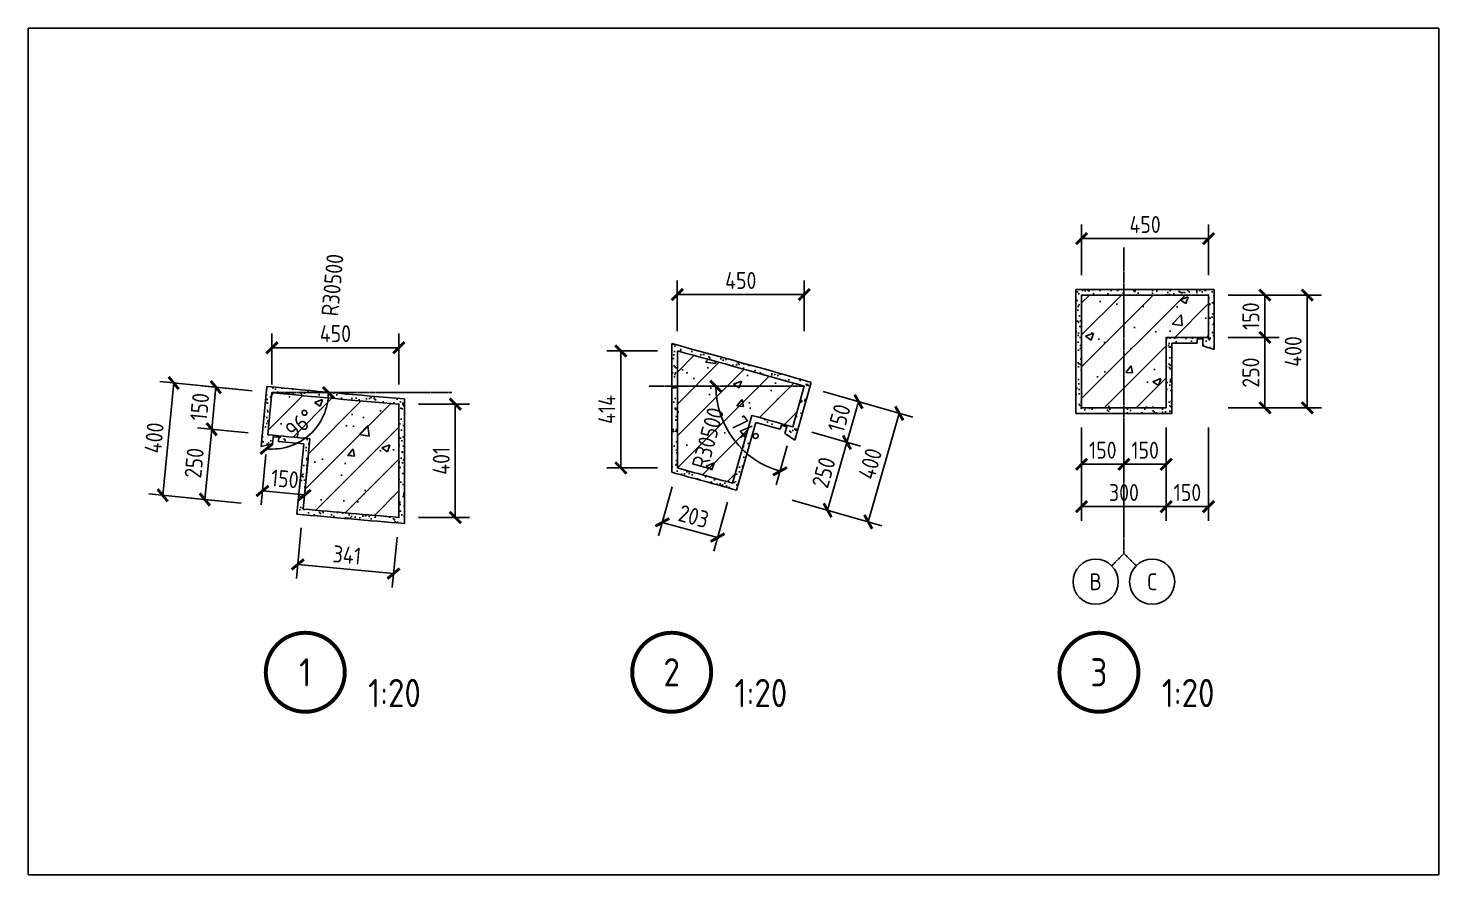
# Model space of a CAD drawing. Extents: x 105561 to 193510, y -55932 to 89115.
# Drawn here: x 109937 to 114937, y -5283 to -2283 of the extents above; entities that cross this region are included whole.
import ezdxf
from ezdxf.enums import TextEntityAlignment as Align

# ---------------------------------------------------------------- set-up
doc = ezdxf.new("R2010")
doc.units = 0
doc.header["$LTSCALE"] = 10
doc.header["$MEASUREMENT"] = 0
doc.header["$PDMODE"] = 3
doc.linetypes.add('CENTER2', pattern=[1.125, 0.75, -0.125, 0.125, -0.125])
doc.layers.get('0').update_dxf_attribs({"linetype": 'CONTINUOUS'})
doc.layers.get('DEFPOINTS').update_dxf_attribs({"linetype": 'CONTINUOUS'})
for name, color, linetype in [('填充', 8, 'CONTINUOUS'), ('文字', 1, 'CONTINUOUS'), ('标注', 7, 'CONTINUOUS'), ('结构', 5, 'CONTINUOUS'), ('轴线', 6, 'CENTER2'), ('辅助', 2, 'CONTINUOUS'), ('门窗楼梯', 7, 'CONTINUOUS')]:
    doc.layers.add(name, color=color, linetype=linetype)
doc.styles.add('GB', font='gbenor.shx', dxfattribs={"bigfont": 'gbcbig.shx'})
doc.dimstyles.new('20', dxfattribs={"dimscale": 20, "dimtxt": 3, "dimasz": 2, "dimexe": 2.5, "dimexo": 3.5, "dimgap": 1, "dimtad": 1, "dimdec": 0, "dimzin": 12, "dimtxsty": 'GB', "dimblk1": 'ARCHTICK', "dimblk2": 'ARCHTICK', "dimsah": 1, "dimcen": 1, "dimclrd": 256, "dimclre": 256, "dimazin": 3, "dimtfac": 1, "dimtdec": 4, "dimtmove": 0, "dimatfit": 3, "dimtolj": 1})
pattern_1 = [(45, (0, 0), (-56.56854, 56.56854), []), (50, (0, 0), (286.90407, -25.10085), [30, -330]), (355, (0, 0), (-55.5005, 300.87685), [24, -264]), (100.4514, (23.9, -2.1), (231.40375, 275.7758), [25.4961, -280.45684]), (46.1842, (0, 80), (426.8964, -66.2076), [45, -495]), (96.6356, (35.57, 74.5), (373.8651, 389.6471), [38.2441, -420.6852]), (351.1842, (0, 80), (373.8648, 389.6474), [36, -396]), (21, (40, 60), (238.7628, -161.04756), [30, -330]), (326, (40, 60), (97.3261, 290.06), [24, -264]), (71.4514, (59.9, 46.58), (336.08905, 129.0122), [25.4961, -280.45684]), (37.5, (0, 0), (4.86394, 133.15754), [0, -260.8, 0, -268, 0, -265]), (7.5, (0, 0), (105.22781, 157.76468), [0, -152.8, 0, -254.8, 0, -101]), (327.5, (-89.2, 0), (213.52897, -9.02195), [0, -100, 0, -312, 0, -414]), (317.5, (-129.2, 0), (233.27447, 40.042), [0, -130, 0, -207.2, 0, -294])]
pattern_2 = [(37.5, (0, 0), (-1.259867, 38.536475), [0, -30.4, 0, -34, 0, -32.5]), (7.5, (0, 0), (35.395534, 56.442921), [0, -16.4, 0, -27.4, 0, -10.5]), (327.5, (-24.6, 0), (62.282837, 0.113181), [0, -10, 0, -36, 0, -47]), (317.5, (-24.6, 0), (60.122532, 17.553511), [0, -5, 0, -23.6, 0, -27])]

# ---------------------------------------------------------------- blocks, each defined once
blk = doc.blocks.new('_ARCHTICK')
at = {"color": 0, "linetype": 'BYBLOCK', "const_width": 0.25}
blk.add_lwpolyline([(-0.5, -0.5), (0.5, 0.5)], dxfattribs=at)
blk = doc.blocks.new('*D218')
at = {"linetype": 'BYBLOCK'}
for p, q in [((109902.4, -3204.2), (109902.4, -3024.3)), ((110352.4, -3204.2), (110352.4, -3024.3)), ((109902.4, -3074.3), (110352.4, -3074.3))]:
    blk.add_line(p, q, dxfattribs=at)
at = {"layer": 'DEFPOINTS', "color": 0, "linetype": 'BYBLOCK'}
for p in [(110352.4, -3074.3), (109902.4, -3274.2), (110352.4, -3274.2)]:
    blk.add_point(p, dxfattribs=at)
at = {"linetype": 'BYBLOCK', "xscale": 40, "yscale": 40, "zscale": 40, "rotation": 180}
blk.add_blockref('_ARCHTICK', (109902.4, -3074.3), dxfattribs=at)
at = {"linetype": 'BYBLOCK', "xscale": 40, "yscale": 40, "zscale": 40}
blk.add_blockref('_ARCHTICK', (110352.4, -3074.3), dxfattribs=at)
at = {"color": 0, "linetype": 'BYBLOCK', "insert": (110127.4, -3024.3), "char_height": 60, "attachment_point": 5, "style": 'GB'}
blk.add_mtext('\\A1;450', dxfattribs=at)
blk = doc.blocks.new('*D219')
at = {"linetype": 'BYBLOCK'}
for p, q in [((109881.2, -3452.4), (109864, -3631.6)), ((110030.5, -3466.7), (110013.4, -3645.9)), ((109868.8, -3581.9), (110018.1, -3596.1))]:
    blk.add_line(p, q, dxfattribs=at)
at = {"layer": 'DEFPOINTS', "color": 0, "linetype": 'BYBLOCK'}
for p in [(109887.8, -3382.8), (110037.1, -3397), (110018.1, -3596.1)]:
    blk.add_point(p, dxfattribs=at)
at = {"linetype": 'BYBLOCK', "xscale": 40, "yscale": 40, "zscale": 40}
for p, rotation in [((109868.8, -3581.9), 174.5426154343462), ((110018.1, -3596.1), 354.5426154343462)]:
    blk.add_blockref('_ARCHTICK', p, dxfattribs=dict(at, rotation=rotation))
at = {"color": 0, "linetype": 'BYBLOCK', "insert": (109948.2, -3539.2), "char_height": 60, "attachment_point": 5, "rotation": 354.5426, "style": 'GB'}
blk.add_mtext('\\A1;150', dxfattribs=at)
blk = doc.blocks.new('*D220')
at = {"linetype": 'BYBLOCK'}
for p, q in [((109832.8, -3226.6), (109653.7, -3209.1)), ((109688.8, -3363.3), (109703.4, -3214)), ((109818.2, -3375.9), (109639, -3358.4))]:
    blk.add_line(p, q, dxfattribs=at)
at = {"layer": 'DEFPOINTS', "color": 0, "linetype": 'BYBLOCK'}
for p in [(109703.4, -3214), (109902.4, -3233.5), (109887.8, -3382.8)]:
    blk.add_point(p, dxfattribs=at)
at = {"linetype": 'BYBLOCK', "xscale": 40, "yscale": 40, "zscale": 40}
for p, rotation in [((109703.4, -3214), 84.40241313058918), ((109688.8, -3363.3), 264.4024131305892)]:
    blk.add_blockref('_ARCHTICK', p, dxfattribs=dict(at, rotation=rotation))
at = {"color": 0, "linetype": 'BYBLOCK', "insert": (109646.4, -3283.7), "char_height": 60, "attachment_point": 5, "rotation": 84.4024, "style": 'GB'}
blk.add_mtext('\\A1;150', dxfattribs=at)
blk = doc.blocks.new('*D221')
at = {"linetype": 'BYBLOCK'}
for p, q in [((109818.2, -3375.9), (109639, -3358.4)), ((109664.4, -3612.1), (109688.8, -3363.3)), ((109793.8, -3624.7), (109614.7, -3607.2))]:
    blk.add_line(p, q, dxfattribs=at)
at = {"layer": 'DEFPOINTS', "color": 0, "linetype": 'BYBLOCK'}
for p in [(109688.8, -3363.3), (109887.8, -3382.8), (109863.4, -3631.6)]:
    blk.add_point(p, dxfattribs=at)
at = {"linetype": 'BYBLOCK', "xscale": 40, "yscale": 40, "zscale": 40}
for p, rotation in [((109688.8, -3363.3), 84.40241313059023), ((109664.4, -3612.1), 264.4024131305902)]:
    blk.add_blockref('_ARCHTICK', p, dxfattribs=dict(at, rotation=rotation))
at = {"color": 0, "linetype": 'BYBLOCK', "insert": (109626.8, -3482.8), "char_height": 60, "attachment_point": 5, "rotation": 84.4024, "style": 'GB'}
blk.add_mtext('\\A1;250', dxfattribs=at)
blk = doc.blocks.new('*D222')
at = {"linetype": 'BYBLOCK'}
blk.add_line((109881, -3452.4), (109878.1, -3482.3), dxfattribs=at)
blk.add_arc((109902.4, -3233.5), 200, 264.4024, 360, dxfattribs=at)
at = {"layer": 'DEFPOINTS', "color": 0, "linetype": 'BYBLOCK'}
for p in [(109902.4, -3233.5), (109902.4, -3233.5), (110541.2, -3233.5), (109887.8, -3382.8), (109991, -3412.8)]:
    blk.add_point(p, dxfattribs=at)
at = {"linetype": 'BYBLOCK', "xscale": 40, "yscale": 40, "zscale": 40}
for p, rotation in [((110102.4, -3233.5), 89.99999999999888), ((109882.9, -3432.5), 174.4024131305887)]:
    blk.add_blockref('_ARCHTICK', p, dxfattribs=dict(at, rotation=rotation))
at = {"color": 0, "linetype": 'BYBLOCK', "insert": (110002.1, -3343.4), "char_height": 60, "attachment_point": 5, "rotation": 42.2012, "style": 'GB'}
blk.add_mtext('\\A1;96°', dxfattribs=at)
blk = doc.blocks.new('*D223')
at = {"linetype": 'BYBLOCK'}
for p, q in [((110006.4, -3712.8), (109989.2, -3892)), ((110345.8, -3745.3), (110328.7, -3924.4)), ((109994, -3842.2), (110333.4, -3874.7))]:
    blk.add_line(p, q, dxfattribs=at)
at = {"layer": 'DEFPOINTS', "color": 0, "linetype": 'BYBLOCK'}
for p in [(110013, -3643.1), (110352.4, -3675.6), (110333.4, -3874.7)]:
    blk.add_point(p, dxfattribs=at)
at = {"linetype": 'BYBLOCK', "xscale": 40, "yscale": 40, "zscale": 40}
for p, rotation in [((109994, -3842.2), 174.5426154343461), ((110333.4, -3874.7), 354.5426154343461)]:
    blk.add_blockref('_ARCHTICK', p, dxfattribs=dict(at, rotation=rotation))
at = {"color": 0, "linetype": 'BYBLOCK', "insert": (110168.5, -3808.7), "char_height": 60, "attachment_point": 5, "rotation": 354.5426, "style": 'GB'}
blk.add_mtext('\\A1;341', dxfattribs=at)
blk = doc.blocks.new('*D224')
at = {"linetype": 'BYBLOCK'}
for p, q in [((112755.2, -3570.5), (112928.3, -3619.9)), ((112839, -3750.4), (112880.2, -3606.2)), ((112714, -3714.7), (112887.1, -3764.2))]:
    blk.add_line(p, q, dxfattribs=at)
at = {"layer": 'DEFPOINTS', "color": 0, "linetype": 'BYBLOCK'}
for p in [(112687.9, -3551.3), (112880.2, -3606.2), (112646.7, -3695.5)]:
    blk.add_point(p, dxfattribs=at)
at = {"linetype": 'BYBLOCK', "xscale": 40, "yscale": 40, "zscale": 40}
for p, rotation in [((112880.2, -3606.2), 74.06240789469736), ((112839, -3750.4), 254.0624078946974)]:
    blk.add_blockref('_ARCHTICK', p, dxfattribs=dict(at, rotation=rotation))
at = {"color": 0, "linetype": 'BYBLOCK', "insert": (112811.5, -3664.6), "char_height": 60, "attachment_point": 5, "rotation": 74.0624, "style": 'GB'}
blk.add_mtext('\\A1;150', dxfattribs=at)
blk = doc.blocks.new('*D225')
at = {"linetype": 'BYBLOCK'}
for p, q in [((112714, -3714.7), (112887.1, -3764.2)), ((112770.4, -3990.8), (112839, -3750.4)), ((112645.4, -3955.1), (112818.4, -4004.6))]:
    blk.add_line(p, q, dxfattribs=at)
at = {"layer": 'DEFPOINTS', "color": 0, "linetype": 'BYBLOCK'}
for p in [(112646.7, -3695.5), (112839, -3750.4), (112578, -3935.9)]:
    blk.add_point(p, dxfattribs=at)
at = {"linetype": 'BYBLOCK', "xscale": 40, "yscale": 40, "zscale": 40}
for p, rotation in [((112839, -3750.4), 74.0624078946972), ((112770.4, -3990.8), 254.0624078946972)]:
    blk.add_blockref('_ARCHTICK', p, dxfattribs=dict(at, rotation=rotation))
at = {"color": 0, "linetype": 'BYBLOCK', "insert": (112756.6, -3856.9), "char_height": 60, "attachment_point": 5, "rotation": 74.0624, "style": 'GB'}
blk.add_mtext('\\A1;250', dxfattribs=at)
blk = doc.blocks.new('*D226')
at = {"linetype": 'BYBLOCK'}
blk.add_line((112627.5, -3762.8), (112588.1, -3900.9), dxfattribs=at)
blk.add_arc((112687.9, -3551.3), 313.6, 180, 254.0624, dxfattribs=at)
at = {"layer": 'DEFPOINTS', "color": 0, "linetype": 'BYBLOCK'}
for p in [(112136.7, -3551.3), (112687.9, -3551.3), (112687.9, -3551.3), (112403, -3682.3), (112646.7, -3695.5)]:
    blk.add_point(p, dxfattribs=at)
at = {"linetype": 'BYBLOCK', "xscale": 40, "yscale": 40, "zscale": 40}
for p, rotation in [((112374.3, -3551.3), 90.0000000000004), ((112601.8, -3852.8), 344.062407894708)]:
    blk.add_blockref('_ARCHTICK', p, dxfattribs=dict(at, rotation=rotation))
at = {"color": 0, "linetype": 'BYBLOCK', "insert": (112478.8, -3709), "char_height": 60, "attachment_point": 5, "rotation": 307.0312, "style": 'GB'}
blk.add_mtext('\\A1;74°', dxfattribs=at)
blk = doc.blocks.new('*D227')
at = {"linetype": 'BYBLOCK'}
for p, q in [((109902.4, -3204.2), (109902.4, -3024.3)), ((110352.4, -3204.2), (110352.4, -3024.3)), ((109902.4, -3074.3), (110352.4, -3074.3))]:
    blk.add_line(p, q, dxfattribs=at)
at = {"layer": 'DEFPOINTS', "color": 0, "linetype": 'BYBLOCK'}
for p in [(110352.4, -3074.3), (109902.4, -3274.2), (110352.4, -3274.2)]:
    blk.add_point(p, dxfattribs=at)
at = {"linetype": 'BYBLOCK', "xscale": 40, "yscale": 40, "zscale": 40, "rotation": 180}
blk.add_blockref('_ARCHTICK', (109902.4, -3074.3), dxfattribs=at)
at = {"linetype": 'BYBLOCK', "xscale": 40, "yscale": 40, "zscale": 40}
blk.add_blockref('_ARCHTICK', (110352.4, -3074.3), dxfattribs=at)
at = {"color": 0, "linetype": 'BYBLOCK', "insert": (110127.4, -3024.3), "char_height": 60, "attachment_point": 5, "style": 'GB'}
blk.add_mtext('\\A1;450', dxfattribs=at)
blk = doc.blocks.new('*D228')
at = {"linetype": 'BYBLOCK'}
for p, q in [((112219.2, -3908.4), (112171.3, -4081.9)), ((112415.1, -3962.6), (112367.1, -4136)), ((112184.6, -4033.7), (112380.4, -4087.8))]:
    blk.add_line(p, q, dxfattribs=at)
at = {"layer": 'DEFPOINTS', "color": 0, "linetype": 'BYBLOCK'}
for p in [(112237.9, -3840.9), (112433.7, -3895.1), (112380.4, -4087.8)]:
    blk.add_point(p, dxfattribs=at)
at = {"linetype": 'BYBLOCK', "xscale": 40, "yscale": 40, "zscale": 40}
for p, rotation in [((112184.6, -4033.7), 164.5413121949528), ((112380.4, -4087.8), 344.5413121949528)]:
    blk.add_blockref('_ARCHTICK', p, dxfattribs=dict(at, rotation=rotation))
at = {"color": 0, "linetype": 'BYBLOCK', "insert": (112295.8, -4012.6), "char_height": 60, "attachment_point": 5, "rotation": 344.5413, "style": 'GB'}
blk.add_mtext('\\A1;203', dxfattribs=at)
blk = doc.blocks.new('*D229')
at = {"linetype": 'BYBLOCK'}
for p, q in [((110422.4, -3274.2), (110602.4, -3274.2)), ((110552.4, -3274.2), (110552.4, -3675.6)), ((110422.4, -3675.6), (110602.4, -3675.6))]:
    blk.add_line(p, q, dxfattribs=at)
at = {"layer": 'DEFPOINTS', "color": 0, "linetype": 'BYBLOCK'}
for p in [(110352.4, -3274.2), (110352.4, -3675.6), (110552.4, -3675.6)]:
    blk.add_point(p, dxfattribs=at)
at = {"linetype": 'BYBLOCK', "xscale": 40, "yscale": 40, "zscale": 40}
for p, rotation in [((110552.4, -3274.2), 90), ((110552.4, -3675.6), 270)]:
    blk.add_blockref('_ARCHTICK', p, dxfattribs=dict(at, rotation=rotation))
at = {"color": 0, "linetype": 'BYBLOCK', "insert": (110502.4, -3474.9), "char_height": 60, "attachment_point": 5, "rotation": 90, "style": 'GB'}
blk.add_mtext('\\A1;401', dxfattribs=at)
blk = doc.blocks.new('*D230')
at = {"linetype": 'BYBLOCK'}
for p, q in [((112167.9, -3426.5), (111987.9, -3426.5)), ((112037.9, -3426.5), (112037.9, -3840.9)), ((112167.9, -3840.9), (111987.9, -3840.9))]:
    blk.add_line(p, q, dxfattribs=at)
at = {"layer": 'DEFPOINTS', "color": 0, "linetype": 'BYBLOCK'}
for p in [(112237.9, -3426.5), (112037.9, -3840.9), (112237.9, -3840.9)]:
    blk.add_point(p, dxfattribs=at)
at = {"linetype": 'BYBLOCK', "xscale": 40, "yscale": 40, "zscale": 40}
for p, rotation in [((112037.9, -3426.5), 90), ((112037.9, -3840.9), 270)]:
    blk.add_blockref('_ARCHTICK', p, dxfattribs=dict(at, rotation=rotation))
at = {"color": 0, "linetype": 'BYBLOCK', "insert": (111987.9, -3633.7), "char_height": 60, "attachment_point": 5, "rotation": 90, "style": 'GB'}
blk.add_mtext('\\A1;414', dxfattribs=at)
blk = doc.blocks.new('*D231')
at = {"linetype": 'BYBLOCK'}
for p, q in [((113277.6, -3910.9), (113277.6, -4090.9)), ((113427.6, -3910.9), (113427.6, -4090.9)), ((113277.6, -4040.9), (113427.6, -4040.9))]:
    blk.add_line(p, q, dxfattribs=at)
at = {"layer": 'DEFPOINTS', "color": 0, "linetype": 'BYBLOCK'}
for p in [(113277.6, -3840.9), (113427.6, -3840.9), (113427.6, -4040.9)]:
    blk.add_point(p, dxfattribs=at)
at = {"linetype": 'BYBLOCK', "xscale": 40, "yscale": 40, "zscale": 40, "rotation": 180}
blk.add_blockref('_ARCHTICK', (113277.6, -4040.9), dxfattribs=at)
at = {"linetype": 'BYBLOCK', "xscale": 40, "yscale": 40, "zscale": 40}
blk.add_blockref('_ARCHTICK', (113427.6, -4040.9), dxfattribs=at)
at = {"color": 0, "linetype": 'BYBLOCK', "insert": (113352.6, -3990.9), "char_height": 60, "attachment_point": 5, "style": 'GB'}
blk.add_mtext('\\A1;150', dxfattribs=at)
blk = doc.blocks.new('*D232')
at = {"linetype": 'BYBLOCK'}
for p, q in [((113277.6, -3910.9), (113277.6, -4090.9)), ((113427.6, -3910.9), (113427.6, -4090.9)), ((113277.6, -4040.9), (113427.6, -4040.9))]:
    blk.add_line(p, q, dxfattribs=at)
at = {"layer": 'DEFPOINTS', "color": 0, "linetype": 'BYBLOCK'}
for p in [(113277.6, -3840.9), (113427.6, -3840.9), (113427.6, -4040.9)]:
    blk.add_point(p, dxfattribs=at)
at = {"linetype": 'BYBLOCK', "xscale": 40, "yscale": 40, "zscale": 40, "rotation": 180}
blk.add_blockref('_ARCHTICK', (113277.6, -4040.9), dxfattribs=at)
at = {"linetype": 'BYBLOCK', "xscale": 40, "yscale": 40, "zscale": 40}
blk.add_blockref('_ARCHTICK', (113427.6, -4040.9), dxfattribs=at)
at = {"color": 0, "linetype": 'BYBLOCK', "insert": (113352.6, -3990.9), "char_height": 60, "attachment_point": 5, "style": 'GB'}
blk.add_mtext('\\A1;150', dxfattribs=at)
blk = doc.blocks.new('*D233')
at = {"linetype": 'BYBLOCK'}
for p, q in [((113577.6, -3910.9), (113577.6, -4240.9)), ((113727.6, -3910.9), (113727.6, -4240.9)), ((113577.6, -4190.9), (113727.6, -4190.9))]:
    blk.add_line(p, q, dxfattribs=at)
at = {"layer": 'DEFPOINTS', "color": 0, "linetype": 'BYBLOCK'}
for p in [(113577.6, -3840.9), (113727.6, -3840.9), (113727.6, -4190.9)]:
    blk.add_point(p, dxfattribs=at)
at = {"linetype": 'BYBLOCK', "xscale": 40, "yscale": 40, "zscale": 40, "rotation": 180}
blk.add_blockref('_ARCHTICK', (113577.6, -4190.9), dxfattribs=at)
at = {"linetype": 'BYBLOCK', "xscale": 40, "yscale": 40, "zscale": 40}
blk.add_blockref('_ARCHTICK', (113727.6, -4190.9), dxfattribs=at)
at = {"color": 0, "linetype": 'BYBLOCK', "insert": (113652.6, -4140.9), "char_height": 60, "attachment_point": 5, "style": 'GB'}
blk.add_mtext('\\A1;150', dxfattribs=at)
blk = doc.blocks.new('轴')
blk.add_circle((0, 0), 4)
blk = doc.blocks.new('*D235')
at = {"linetype": 'BYBLOCK'}
for p, q in [((113647.6, -3440.9), (113827.5, -3440.9)), ((113777.5, -3590.9), (113777.5, -3440.9)), ((113647.6, -3590.9), (113827.5, -3590.9))]:
    blk.add_line(p, q, dxfattribs=at)
at = {"layer": 'DEFPOINTS', "color": 0, "linetype": 'BYBLOCK'}
for p in [(113577.6, -3440.9), (113777.5, -3440.9), (113577.6, -3590.9)]:
    blk.add_point(p, dxfattribs=at)
at = {"linetype": 'BYBLOCK', "xscale": 40, "yscale": 40, "zscale": 40}
for p, rotation in [((113777.5, -3440.9), 90), ((113777.5, -3590.9), 270)]:
    blk.add_blockref('_ARCHTICK', p, dxfattribs=dict(at, rotation=rotation))
at = {"color": 0, "linetype": 'BYBLOCK', "insert": (113727.5, -3515.9), "char_height": 60, "attachment_point": 5, "rotation": 90, "style": 'GB'}
blk.add_mtext('\\A1;150', dxfattribs=at)
blk = doc.blocks.new('*D234')
at = {"linetype": 'BYBLOCK'}
for p, q in [((113797.6, -3590.9), (113977.5, -3590.9)), ((113927.5, -3840.9), (113927.5, -3590.9)), ((113797.6, -3840.9), (113977.5, -3840.9))]:
    blk.add_line(p, q, dxfattribs=at)
at = {"layer": 'DEFPOINTS', "color": 0, "linetype": 'BYBLOCK'}
for p in [(113727.6, -3590.9), (113927.5, -3590.9), (113727.6, -3840.9)]:
    blk.add_point(p, dxfattribs=at)
at = {"linetype": 'BYBLOCK', "xscale": 40, "yscale": 40, "zscale": 40}
for p, rotation in [((113927.5, -3590.9), 90), ((113927.5, -3840.9), 270)]:
    blk.add_blockref('_ARCHTICK', p, dxfattribs=dict(at, rotation=rotation))
at = {"color": 0, "linetype": 'BYBLOCK', "insert": (113877.5, -3715.9), "char_height": 60, "attachment_point": 5, "rotation": 90, "style": 'GB'}
blk.add_mtext('\\A1;250', dxfattribs=at)
blk = doc.blocks.new('*D236')
at = {"linetype": 'BYBLOCK'}
for p, q in [((113797.6, -3440.9), (114127.5, -3440.9)), ((114077.5, -3840.9), (114077.5, -3440.9)), ((113797.6, -3840.9), (114127.5, -3840.9))]:
    blk.add_line(p, q, dxfattribs=at)
at = {"layer": 'DEFPOINTS', "color": 0, "linetype": 'BYBLOCK'}
for p in [(113727.6, -3440.9), (114077.5, -3440.9), (113727.6, -3840.9)]:
    blk.add_point(p, dxfattribs=at)
at = {"linetype": 'BYBLOCK', "xscale": 40, "yscale": 40, "zscale": 40}
for p, rotation in [((114077.5, -3440.9), 90), ((114077.5, -3840.9), 270)]:
    blk.add_blockref('_ARCHTICK', p, dxfattribs=dict(at, rotation=rotation))
at = {"color": 0, "linetype": 'BYBLOCK', "insert": (114027.5, -3640.9), "char_height": 60, "attachment_point": 5, "rotation": 90, "style": 'GB'}
blk.add_mtext('\\A1;400', dxfattribs=at)
blk = doc.blocks.new('*D237')
at = {"linetype": 'BYBLOCK'}
for p, q in [((113277.6, -3910.9), (113277.6, -4240.9)), ((113577.6, -3910.9), (113577.6, -4240.9)), ((113277.6, -4190.9), (113577.6, -4190.9))]:
    blk.add_line(p, q, dxfattribs=at)
at = {"layer": 'DEFPOINTS', "color": 0, "linetype": 'BYBLOCK'}
for p in [(113277.6, -3840.9), (113577.6, -3840.9), (113577.6, -4190.9)]:
    blk.add_point(p, dxfattribs=at)
at = {"linetype": 'BYBLOCK', "xscale": 40, "yscale": 40, "zscale": 40, "rotation": 180}
blk.add_blockref('_ARCHTICK', (113277.6, -4190.9), dxfattribs=at)
at = {"linetype": 'BYBLOCK', "xscale": 40, "yscale": 40, "zscale": 40}
blk.add_blockref('_ARCHTICK', (113577.6, -4190.9), dxfattribs=at)
at = {"color": 0, "linetype": 'BYBLOCK', "insert": (113427.6, -4140.9), "char_height": 60, "attachment_point": 5, "style": 'GB'}
blk.add_mtext('\\A1;300', dxfattribs=at)
blk = doc.blocks.new('*D238')
at = {"linetype": 'BYBLOCK'}
for p, q in [((113277.6, -3370.9), (113277.6, -3191)), ((113727.6, -3370.9), (113727.6, -3191)), ((113277.6, -3241), (113727.6, -3241))]:
    blk.add_line(p, q, dxfattribs=at)
at = {"layer": 'DEFPOINTS', "color": 0, "linetype": 'BYBLOCK'}
for p in [(113727.6, -3241), (113277.6, -3440.9), (113727.6, -3440.9)]:
    blk.add_point(p, dxfattribs=at)
at = {"linetype": 'BYBLOCK', "xscale": 40, "yscale": 40, "zscale": 40, "rotation": 180}
blk.add_blockref('_ARCHTICK', (113277.6, -3241), dxfattribs=at)
at = {"linetype": 'BYBLOCK', "xscale": 40, "yscale": 40, "zscale": 40}
blk.add_blockref('_ARCHTICK', (113727.6, -3241), dxfattribs=at)
at = {"color": 0, "linetype": 'BYBLOCK', "insert": (113502.6, -3191), "char_height": 60, "attachment_point": 5, "style": 'GB'}
blk.add_mtext('\\A1;450', dxfattribs=at)
blk = doc.blocks.new('详图符号')
at = {"const_width": 0.7}
blk.add_lwpolyline([(-7, 0, 1), (7, 0, 1)], format="xyb", close=True, dxfattribs=at)
at = {"color": 0, "style": 'GB', "flags": 12}
blk.add_attdef('1', text='', height=5, dxfattribs=at).set_placement((0, 0), align=Align.MIDDLE)
blk = doc.blocks.new('*D242')
at = {"linetype": 'BYBLOCK'}
for p, q in [((112755.2, -3570.5), (113072.5, -3661.1)), ((112914.6, -4032), (113024.4, -3647.4)), ((112645.4, -3955.1), (112962.6, -4045.7))]:
    blk.add_line(p, q, dxfattribs=at)
at = {"layer": 'DEFPOINTS', "color": 0, "linetype": 'BYBLOCK'}
for p in [(112687.9, -3551.3), (113024.4, -3647.4), (112578, -3935.9)]:
    blk.add_point(p, dxfattribs=at)
at = {"linetype": 'BYBLOCK', "xscale": 40, "yscale": 40, "zscale": 40}
for p, rotation in [((113024.4, -3647.4), 74.06240789469783), ((112914.6, -4032), 254.0624078946978)]:
    blk.add_blockref('_ARCHTICK', p, dxfattribs=dict(at, rotation=rotation))
at = {"color": 0, "linetype": 'BYBLOCK', "insert": (112921.4, -3826), "char_height": 60, "attachment_point": 5, "rotation": 74.0624, "style": 'GB'}
blk.add_mtext('\\A1;400', dxfattribs=at)
blk = doc.blocks.new('*D243')
at = {"linetype": 'BYBLOCK'}
for p, q in [((109832.8, -3226.6), (109504.4, -3194.5)), ((109554.2, -3199.3), (109515.1, -3597.4)), ((109793.8, -3624.7), (109465.4, -3592.6))]:
    blk.add_line(p, q, dxfattribs=at)
at = {"layer": 'DEFPOINTS', "color": 0, "linetype": 'BYBLOCK'}
for p in [(109902.4, -3233.5), (109515.1, -3597.4), (109863.4, -3631.6)]:
    blk.add_point(p, dxfattribs=at)
at = {"linetype": 'BYBLOCK', "xscale": 40, "yscale": 40, "zscale": 40}
for p, rotation in [((109554.2, -3199.3), 84.40241313058904), ((109515.1, -3597.4), 264.402413130589)]:
    blk.add_blockref('_ARCHTICK', p, dxfattribs=dict(at, rotation=rotation))
at = {"color": 0, "linetype": 'BYBLOCK', "insert": (109484.9, -3393.5), "char_height": 60, "attachment_point": 5, "rotation": 84.4024, "style": 'GB'}
blk.add_mtext('\\A1;400', dxfattribs=at)

msp = doc.modelspace()

# ---------------------------------------------------------------- hatches: boundary and pattern name
at = {"layer": '填充'}
h = msp.add_hatch(dxfattribs=at)
h.set_pattern_fill('AR-SAND', color=1, scale=20, style=0)
h.set_pattern_definition([(37.5, (0, -56.164), (-1.259867, 38.536475), [0, -30.4, 0, -34, 0, -32.5]), (7.5, (0, -56.164), (35.395534, 56.442921), [0, -16.4, 0, -27.4, 0, -10.5]), (327.5, (-24.6, -56.164), (62.282837, 0.113181), [0, -10, 0, -36, 0, -47]), (317.5, (-24.6, -56.164), (60.122532, 17.553511), [0, -5, 0, -23.6, 0, -27])])
h.paths.add_polyline_path([(114140.8, -3208.2), (113650.8, -3208.2), (113650.8, -3648.2), (113990.8, -3648.2), (113990.8, -3398.2), (114080.8, -3398.2), (114080.8, -3383.2), (114100.8, -3383.2), (114100.8, -3378.2), (113970.8, -3378.2), (113970.8, -3628.2), (113670.8, -3628.2), (113670.8, -3228.2), (114120.8, -3228.2), (114120.8, -3378.2), (114100.8, -3378.2), (114100.8, -3408.2), (114140.8, -3421.5)])
h = msp.add_hatch(dxfattribs=at)
h.set_pattern_fill('钢筋混凝土', color=256, scale=40, style=0)
h.set_pattern_definition([(45, (0, -56.164), (-56.56854, 56.56854), []), (50, (0, -56.16), (286.90407, -25.10085), [30, -330]), (355, (0, -56.16), (-55.5005, 300.87685), [24, -264]), (100.4514, (23.9, -58.26), (231.40375, 275.7758), [25.4961, -280.45684]), (46.1842, (0, 23.84), (426.8964, -66.2076), [45, -495]), (96.6356, (35.57, 18.3), (373.8651, 389.6471), [38.2441, -420.6852]), (351.1842, (0, 23.84), (373.8648, 389.6474), [36, -396]), (21, (40, 3.84), (238.7628, -161.04756), [30, -330]), (326, (40, 3.84), (97.3261, 290.06), [24, -264]), (71.4514, (59.9, -9.58), (336.08905, 129.0122), [25.4961, -280.45684]), (37.5, (0, -56.16), (4.86394, 133.15754), [0, -260.8, 0, -268, 0, -265]), (7.5, (0, -56.16), (105.22781, 157.76468), [0, -152.8, 0, -254.8, 0, -101]), (327.5, (-89.2, -56.16), (213.52897, -9.02195), [0, -100, 0, -312, 0, -414]), (317.5, (-129.2, -56.16), (233.27447, 40.042), [0, -130, 0, -207.2, 0, -294])])
h.paths.add_polyline_path([(113670.8, -3228.2), (113670.8, -3628.2), (113970.8, -3628.2), (113970.8, -3378.2), (114120.8, -3378.2), (114120.8, -3228.2)])
h = msp.add_hatch(dxfattribs=at)
h.set_pattern_fill('AR-SAND', color=1, scale=20, style=0)
h.set_pattern_definition(pattern_2)
h.paths.add_polyline_path([(112646.7, -3695.5, 0.000165), (112627.5, -3690), (112619.3, -3718.9), (112654.1, -3742.6), (112712.6, -3537.6, 0.004205), (112217.9, -3400.4), (112217.9, -3856.2, -0.001146), (112350.9, -3892.8), (112356.2, -3873.5, 0.001019), (112237.9, -3840.9), (112237.9, -3426.5, -0.003828), (112687.9, -3551.3)])
h.paths.add_polyline_path([(112433.7, -3895.1, 0.000668), (112356.2, -3873.5), (112350.9, -3892.8, -0.000833), (112447.5, -3919.7), (112516.1, -3679.4), (112602.8, -3703.9), (112606.8, -3689.4), (112626.1, -3694.9), (112627.5, -3690, 0.001071), (112502.4, -3654.7)])
h.paths.add_polyline_path([(112469.5, -3619.2), (112562.6, -3742.7), (112488.1, -3798.9), (112395, -3675.4)], flags=25)
h = msp.add_hatch(dxfattribs=at)
h.set_pattern_fill('钢筋混凝土', color=256, scale=40, style=0)
h.set_pattern_definition(pattern_1)
h.paths.add_polyline_path([(112463.1, -3488, 0.001914), (112237.9, -3426.5), (112237.9, -3840.9, -0.001019), (112356.2, -3873.5), (112447.1, -3545.9)])
h.paths.add_polyline_path([(112687.9, -3551.3, 0.001914), (112463.1, -3488), (112447.1, -3545.9), (112356.2, -3873.5, -0.000668), (112433.7, -3895.1), (112502.4, -3654.7, -0.001236), (112646.7, -3695.5)])
h.paths.add_polyline_path([(112350.9, -3876.2), (112422.6, -3617.7), (112340.9, -3595), (112269.2, -3853.6)], flags=9)
h.paths.add_polyline_path([(112469.5, -3619.2), (112562.6, -3742.7), (112488.1, -3798.9), (112395, -3675.4)], flags=24)
h = msp.add_hatch(dxfattribs=at)
h.set_pattern_fill('AR-SAND', color=1, scale=20, style=0)
h.set_pattern_definition(pattern_2)
h.paths.add_polyline_path([(111271, -3596.4, -0.002003), (111027.7, -3575.4), (111025.9, -3595.3, 0.001852), (111251, -3614.8), (111251, -4016.2, -0.002759), (110911.3, -3986.5), (110935.7, -3737.7, -0.00106), (110806.3, -3725.3), (110805.8, -3730.3), (110825.7, -3732.2), (110824.3, -3747.1), (110913.8, -3755.7), (110889.4, -4004.5, 0.003097), (111271, -4037.9)])
h.paths.add_polyline_path([(111025.9, -3595.3), (111027.7, -3575.4, -0.002016), (110783, -3552.2), (110762.2, -3764.7), (110803.4, -3755.2), (110806.3, -3725.3, -0.000163), (110786.4, -3723.4), (110801, -3574.1, 0.001852)])
h.paths.add_polyline_path([(110813.3, -3700.2), (110925.3, -3598.7), (110988, -3667.8), (110876, -3769.3)], flags=25)
h = msp.add_hatch(dxfattribs=at)
h.set_pattern_fill('钢筋混凝土', color=256, scale=40, style=0)
h.set_pattern_definition(pattern_1)
h.paths.add_polyline_path([(111251, -3614.8, -0.003704), (110801, -3574.1), (110786.4, -3723.4, 0.001223), (110935.7, -3737.7), (110911.3, -3986.5, 0.002759), (111251, -4016.2)])
h.paths.add_polyline_path([(110813.3, -3700.2), (110925.3, -3598.7), (110988, -3667.8), (110876, -3769.3)], flags=24)

# ---------------------------------------------------------------- linework, layer by layer
at = {"layer": '标注'}
for points in [[(111025.9, -3595.3, 0, 15, 0), (111031.3, -3535.6, 0, 0, 0), (111098.1, -2798.6, 0, 0, 0)], [(112463.1, -3488, 0, 15, 0), (112447.1, -3545.9, 0, 0, 0), (112249.3, -4258.9, 0, 0, 0)]]:
    msp.add_lwpolyline(points, format="xyseb", dxfattribs=at)
at = {"layer": '结构'}
msp.add_line((112880.2, -3606.2), (112839, -3750.4), dxfattribs=at)
msp.add_lwpolyline([(113970.8, -3628.2), (113670.8, -3628.2), (113670.8, -3228.2), (114120.8, -3228.2), (114120.8, -3378.2), (113970.8, -3378.2)], close=True, dxfattribs=at)
for points in [[(112237.9, -3426.5), (112237.9, -3840.9, -0.001688), (112433.7, -3895.1), (112502.4, -3654.7, -0.001236), (112646.7, -3695.5), (112687.9, -3551.3, 0.003828)], [(110935.7, -3737.7, -0.001223), (110786.4, -3723.4), (110801, -3574.1, 0.003704), (111251, -3614.8), (111251, -4016.2, -0.002759), (110911.3, -3986.5)]]:
    msp.add_lwpolyline(points, format="xyb", close=True, dxfattribs=at)
at = {"layer": '轴线'}
for p, q in [((113820.8, -4144.1), (113820.8, -3060.1)), ((110801, -3574.1), (111439.8, -3574.1)), ((112687.9, -3551.3), (112136.7, -3551.3)), ((113777.4, -4187.5), (113820.8, -4144.1)), ((113864.3, -4187.5), (113820.8, -4144.1))]:
    msp.add_line(p, q, dxfattribs=at)
at = {"layer": '辅助'}
msp.add_lwpolyline([(109936.9, -5282.7), (114936.9, -5282.7), (114936.9, -2282.7), (109936.9, -2282.7)], close=True, dxfattribs=at)
at = {"layer": '门窗楼梯'}
for p, q in [((113650.8, -3648.2), (113650.8, -3208.2)), ((113650.8, -3208.2), (114140.8, -3208.2)), ((114140.8, -3208.2), (114140.8, -3421.5)), ((114080.8, -3398.2), (113990.8, -3398.2)), ((113990.8, -3398.2), (113990.8, -3648.2)), ((114080.8, -3383.2), (114100.8, -3383.2)), ((114080.8, -3398.2), (114080.8, -3383.2)), ((114100.8, -3408.2), (114100.8, -3378.2)), ((112217.9, -3400.4), (112217.9, -3856.2)), ((114140.8, -3421.5), (114100.8, -3408.2)), ((112654.1, -3742.6), (112712.6, -3537.6)), ((110762.2, -3764.7), (110783, -3552.2)), ((111271, -3596.4), (111271, -4037.9)), ((113990.8, -3648.2), (113650.8, -3648.2)), ((112447.5, -3919.7), (112516.1, -3679.4)), ((112602.8, -3703.9), (112516.1, -3679.4)), ((112602.8, -3703.9), (112606.8, -3689.4)), ((112606.8, -3689.4), (112626.1, -3694.9)), ((112619.3, -3718.9), (112627.5, -3690.1)), ((110803.4, -3755.2), (110806.3, -3725.3)), ((110825.7, -3732.2), (110805.8, -3730.3)), ((110824.3, -3747.1), (110825.7, -3732.2)), ((110824.3, -3747.1), (110913.8, -3755.7)), ((112654.1, -3742.6), (112619.3, -3718.9)), ((110762.2, -3764.7), (110803.4, -3755.2)), ((110889.4, -4004.5), (110913.8, -3755.7))]:
    msp.add_line(p, q, dxfattribs=at)
for centre, radius, start, end in [((104312.9, -32878.9), 30520, 74.02486, 74.98864), ((113776, 26780.5), 30480, 264.36482, 265.28583), ((104312.9, -32878.9), 30080, 74.31003, 74.76378), ((113776, 26780.5), 30920, 264.64331, 265.35306)]:
    msp.add_arc(centre, radius, start, end, dxfattribs=at)

# ---------------------------------------------------------------- block references
at = {"layer": '标注', "color": 1}
ref = msp.add_blockref('轴', (113720.8, -4244.1), dxfattribs=dict(at, xscale=20, yscale=20, zscale=20))
ref.add_attrib('1', 'B', dxfattribs={"layer": '0', "color": 0, "height": 60, "style": 'GB', "flags": 12}).set_placement((113720.8, -4244.1), align=Align.MIDDLE)
ref = msp.add_blockref('轴', (113920.8, -4244.1), dxfattribs=dict(at, xscale=20, yscale=20, zscale=20))
ref.add_attrib('1', 'C', dxfattribs={"layer": '0', "color": 0, "height": 60, "style": 'GB', "flags": 12}).set_placement((113920.8, -4244.1), align=Align.MIDDLE)
at = {"layer": '标注', "color": 1, "xscale": 20, "yscale": 20, "zscale": 20}
for p, values in [((110919, -4565), {'1': '1'}), ((112217.8, -4565), {'1': '2'}), ((113732.2, -4565), {'1': '3'})]:
    msp.add_blockref('详图符号', p, dxfattribs=at).add_auto_attribs(values)

# ---------------------------------------------------------------- texts
at = {"layer": '文字', "style": 'GB'}
for rotation, p in [(84.8268, (111015.4, -3192.6)), (74.501, (112345.9, -3735.6))]:
    msp.add_text('R30500', height=60, rotation=rotation, dxfattribs=at).set_placement(p, align=Align.MIDDLE)
for p in [(111141.8, -4688.6), (112440.6, -4688.6), (113955, -4688.6)]:
    msp.add_text('1:20', height=100, dxfattribs=at).set_placement(p)

# ---------------------------------------------------------------- dimensions: what is measured, and where the dimension line sits
at = {"layer": '标注', "color": 1}
for p1, p2, distance, picture, middle, set_off in [((113670.8, -3228.2), (114120.8, -3228.2), 200, '*D238', (113895.8, -2978.2), (393.3, 212.8)), ((112237.9, -3426.5), (112687.9, -3426.5), 200, '*D227', (112462.9, -3176.5), (2335.4, -152.3)), ((114120.8, -3378.2), (114120.8, -3228.2), -200, '*D235', (114270.8, -3303.2), (543.3, 212.8)), ((114120.8, -3628.2), (114120.8, -3228.2), -350, '*D236', (114420.8, -3428.2), (393.3, 212.8)), ((110801, -3614.8), (111251, -3614.8), 200, '*D218', (111026, -3364.9), (898.5, -340.6)), ((114120.8, -3628.2), (114120.8, -3378.2), -200, '*D234', (114270.8, -3503.2), (393.3, 212.8)), ((110801, -3574.1), (110762, -3972.2), -350, '*D243', (110383.4, -3734.1), (898.5, -340.6)), ((110786.4, -3723.4), (110801, -3574.1), 200, '*D220', (110544.9, -3624.4), (898.5, -340.6)), ((111251, -3614.8), (111251, -4016.2), 200, '*D229', (111401, -3815.5), (898.5, -340.6)), ((113670.8, -3628.2), (113820.8, -3628.2), -200, '*D231', (113745.8, -3778.1), (393.3, 212.8)), ((113670.8, -3628.2), (113970.8, -3628.2), -350, '*D237', (113820.8, -3928.1), (393.3, 212.8)), ((113820.8, -3628.2), (113970.8, -3628.2), -200, '*D232', (113895.8, -3778.1), (543.3, 212.8)), ((113970.8, -3628.2), (114120.8, -3628.2), -350, '*D233', (114045.8, -3928.1), (393.3, 212.8)), ((110762, -3972.2), (110786.4, -3723.4), 200, '*D221', (110525.4, -3823.4), (898.5, -340.6)), ((110786.4, -3723.4), (110935.7, -3737.7), -200, '*D219', (110846.8, -3879.8), (898.5, -340.6)), ((110911.6, -3983.8), (111251, -4016.2), -200, '*D223', (111067, -4149.3), (898.5, -340.6))]:
    dim = msp.add_aligned_dim(p1=p1, p2=p2, distance=distance, dimstyle='20', dxfattribs=at)
    dim.commit()
    dim.dimension.update_dxf_attribs({"geometry": picture, "text_midpoint": middle, "insert": set_off})
for p1, p2, distance, picture, middle in [((112237.9, -3426.5), (112237.9, -3840.9), -200, '*D230', (111987.9, -3633.7)), ((112578, -3935.9), (112687.9, -3551.3), -350, '*D242', (112921.4, -3826)), ((112646.7, -3695.5), (112687.9, -3551.3), -200, '*D224', (112811.5, -3664.6)), ((112578, -3935.9), (112646.7, -3695.5), -200, '*D225', (112756.6, -3856.9)), ((112237.9, -3840.9), (112433.7, -3895.1), -200, '*D228', (112295.8, -4012.6))]:
    dim = msp.add_aligned_dim(p1=p1, p2=p2, distance=distance, dimstyle='20', dxfattribs=at)
    dim.commit()
    dim.dimension.update_dxf_attribs({"geometry": picture, "text_midpoint": middle})
dim = msp.add_angular_dim_2l(base=(112402.9709, -3682.2608), line1=((112687.8858, -3551.2901), (112136.6856, -3551.2901)), line2=((112687.8858, -3551.2901), (112646.6973, -3695.5243)), dimstyle='20', dxfattribs=at)
dim.commit()
dim.dimension.update_dxf_attribs({"geometry": '*D226', "text_midpoint": (112478.7919, -3709.0323)})
dim = msp.add_angular_dim_2l(base=(110889.5123, -3753.4541), line1=((110800.9974, -3574.1077), (111439.7515, -3574.1077)), line2=((110786.3662, -3723.3925), (110800.9974, -3574.1077)), dimstyle='20', dxfattribs=at)
dim.commit()
dim.dimension.update_dxf_attribs({"geometry": '*D222', "text_midpoint": (110900.6562, -3684.0115), "insert": (898.549, -340.6352)})

doc.saveas('drawing.dxf')
